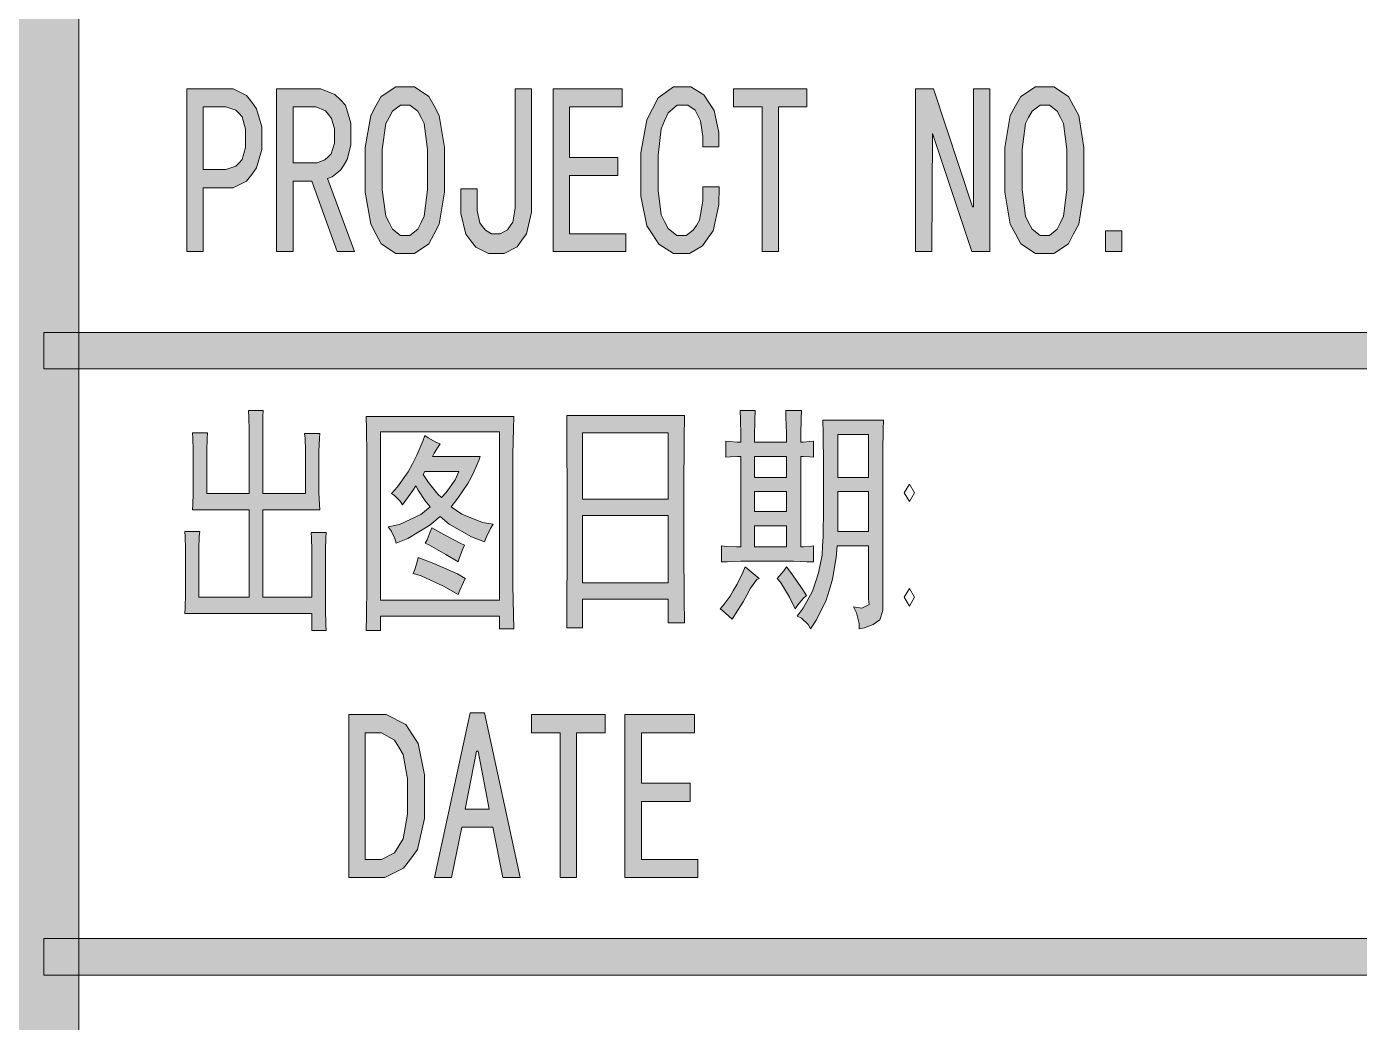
# Model space of a CAD drawing. Header units: millimetres. Extents: x 261 to 114907, y 32 to 1998430.
# Drawn here: x 107676 to 109569, y 1932901 to 1934315 of the extents above; entities that cross this region are included whole.
import ezdxf

# ---------------------------------------------------------------- set-up
doc = ezdxf.new("R2010")
doc.units = ezdxf.units.MM

msp = doc.modelspace()

# ---------------------------------------------------------------- hatches: boundary and pattern name
h = msp.add_hatch(color=0)
h.dxf.hatch_style = 2
h.paths.add_polyline_path([(107750.2, 1928333.3), (107650.3, 1928333.3), (107650.3, 1997229.2), (107750.2, 1997229.2)])
h = msp.add_hatch(color=0)
h.paths.add_polyline_path([(108010.1, 1934155.8), (108010.1, 1934139.9), (108002.8, 1934114), (107995.9, 1934104.6), (107988.5, 1934095.1), (107969.2, 1934085.6), (107956.2, 1934085.6), (107926.9, 1934085.6), (107926.9, 1933995.1), (107903.7, 1933995.1), (107903.7, 1934226.1), (107956.2, 1934226.1), (107969.2, 1934226.1), (107988.5, 1934216.6), (107995.9, 1934207.1), (108002.8, 1934197.6), (108010.1, 1934172.2)])
h.paths.add_polyline_path([(107986.8, 1934155.8), (107986.8, 1934168.8), (107982.1, 1934186.4), (107977.8, 1934191.2), (107973, 1934195.9), (107959.2, 1934200.7), (107950.2, 1934200.7), (107926.9, 1934200.7), (107926.9, 1934111.5), (107950.2, 1934111.5), (107959.2, 1934111.5), (107973, 1934116.2), (107977.8, 1934120.9), (107982.1, 1934125.7), (107986.8, 1934142.9)])
h = msp.add_hatch(color=0)
h.paths.add_polyline_path([(108141.9, 1933995.1), (108117.4, 1933995.1), (108081.2, 1934095.1), (108054.5, 1934095.1), (108054.5, 1933995.1), (108031.2, 1933995.1), (108031.2, 1934226.1), (108082.1, 1934226.1), (108094.1, 1934226.1), (108113.9, 1934218.3), (108121.7, 1934210.6), (108129, 1934202.8), (108136.8, 1934177.4), (108136.8, 1934160.2), (108136.8, 1934146.4), (108131.6, 1934125.7), (108126.4, 1934117.9), (108121.7, 1934110.6), (108110.1, 1934101.1), (108103.2, 1934099)])
h.paths.add_polyline_path([(108113.5, 1934160.2), (108113.5, 1934169.6), (108109.2, 1934184.3), (108104.9, 1934189.9), (108100.6, 1934195.1), (108086.8, 1934200.7), (108076.9, 1934200.7), (108054.5, 1934200.7), (108054.5, 1934120.9), (108082.9, 1934120.9), (108088.9, 1934120.9), (108099.7, 1934125.3), (108104.5, 1934129.6), (108108.8, 1934133.9), (108113.5, 1934149)])
h = msp.add_hatch(color=0)
h.paths.add_polyline_path([(108269.5, 1934111.5), (108269.5, 1934079.6), (108262.2, 1934033.9), (108254.9, 1934020.1), (108247.5, 1934006.3), (108226.8, 1933992.5), (108213.9, 1933992.5), (108200.6, 1933992.5), (108179.9, 1934006.3), (108172.1, 1934020.1), (108164.8, 1934033.9), (108157, 1934079.6), (108157, 1934111.5), (108157, 1934142.9), (108164.8, 1934188.2), (108172.1, 1934202), (108179.9, 1934215.3), (108200.6, 1934229.1), (108213.9, 1934229.1), (108226.8, 1934229.1), (108247.5, 1934215.3), (108254.9, 1934202), (108262.2, 1934188.2), (108269.5, 1934142.9)])
h.paths.add_polyline_path([(108245.4, 1934111.5), (108245.4, 1934139.9), (108240.6, 1934177), (108236.3, 1934185.6), (108231.6, 1934194.6), (108220.4, 1934203.2), (108213.9, 1934203.2), (108207, 1934203.2), (108195.8, 1934194.6), (108191.1, 1934185.6), (108186.3, 1934177), (108181.2, 1934139.9), (108181.2, 1934111.5), (108181.2, 1934083), (108186.3, 1934045.5), (108191.1, 1934036.5), (108195.8, 1934027), (108207, 1934018), (108213.9, 1934018), (108220.4, 1934018), (108231.6, 1934027), (108236.3, 1934036.5), (108240.6, 1934045.5), (108245.4, 1934083)])
h = msp.add_hatch(color=0)
h.dxf.hatch_style = 2
h.paths.add_polyline_path([(108393.2, 1934072.2), (108393.2, 1934051.1), (108386.3, 1934020.5), (108379.4, 1934011.5), (108372.9, 1934002), (108354.4, 1933992.5), (108342.8, 1933992.5), (108332, 1933992.5), (108314.3, 1934001.6), (108307, 1934010.6), (108300.1, 1934019.7), (108292.8, 1934049), (108292.8, 1934069.2), (108292.8, 1934084.3), (108316, 1934084.3), (108316, 1934065.4), (108316, 1934053.3), (108319.9, 1934036.1), (108323.8, 1934030.9), (108327.7, 1934025.7), (108336.3, 1934020.5), (108341.5, 1934020.5), (108348.8, 1934020.5), (108359.1, 1934026.1), (108363, 1934031.7), (108366.5, 1934036.9), (108369.9, 1934056.7), (108369.9, 1934071), (108369.9, 1934226.1), (108393.2, 1934226.1)])
h = msp.add_hatch(color=0)
h.dxf.hatch_style = 2
h.paths.add_polyline_path([(108527.2, 1933995.1), (108423.8, 1933995.1), (108423.8, 1934226.1), (108522, 1934226.1), (108522, 1934200.7), (108447, 1934200.7), (108447, 1934128.7), (108516, 1934128.7), (108516, 1934103.3), (108447, 1934103.3), (108447, 1934020.5), (108527.2, 1934020.5)])
h = msp.add_hatch(color=0)
h.dxf.hatch_style = 2
h.paths.add_polyline_path([(108659.9, 1934086.9), (108659.5, 1934061.5), (108651.3, 1934024.8), (108643.5, 1934014.1), (108636.2, 1934003.3), (108617.7, 1933992.5), (108607.3, 1933992.5), (108594.8, 1933992.5), (108574.2, 1934005.5), (108565.5, 1934018.8), (108556.9, 1934031.7), (108548.3, 1934074), (108548.3, 1934103.3), (108548.3, 1934135.2), (108556.9, 1934182.1), (108565.1, 1934197.6), (108573.3, 1934213.2), (108594.8, 1934229.1), (108608.2, 1934229.1), (108619.4, 1934229.1), (108637.9, 1934217.9), (108645.3, 1934206.7), (108652.6, 1934195.5), (108659.5, 1934164), (108659.1, 1934143.8), (108636.6, 1934143.8), (108636.6, 1934158.4), (108633.2, 1934180.8), (108629.3, 1934188.2), (108625.9, 1934195.9), (108615.1, 1934203.2), (108608.2, 1934203.2), (108600, 1934203.2), (108587.1, 1934192), (108582.3, 1934180.8), (108577.6, 1934169.6), (108572.9, 1934132.1), (108572.9, 1934105.9), (108572.9, 1934081.7), (108577.6, 1934047.3), (108582.3, 1934037.8), (108587.1, 1934027.9), (108599.6, 1934018), (108607.3, 1934018), (108612.9, 1934018), (108622.9, 1934025.3), (108627.6, 1934032.2), (108631.9, 1934039.5), (108636.6, 1934066.6), (108636.6, 1934086.9)])
h = msp.add_hatch(color=0)
h.dxf.hatch_style = 2
h.paths.add_polyline_path([(108784.4, 1934200.7), (108743.9, 1934200.7), (108743.9, 1933995.1), (108720.7, 1933995.1), (108720.7, 1934200.7), (108680.2, 1934200.7), (108680.2, 1934226.1), (108784.4, 1934226.1)])
h = msp.add_hatch(color=0)
h.dxf.hatch_style = 2
h.paths.add_polyline_path([(109044.3, 1933995.1), (109018.9, 1933995.1), (108962.8, 1934162.7), (108962, 1933995.1), (108938.7, 1933995.1), (108938.7, 1934226.1), (108964.1, 1934226.1), (109019.7, 1934058.5), (109021, 1934058.5), (109021, 1934226.1), (109044.3, 1934226.1)])
h = msp.add_hatch(color=0)
h.paths.add_polyline_path([(109177.9, 1934111.5), (109177.9, 1934079.6), (109170.5, 1934033.9), (109163.2, 1934020.1), (109155.9, 1934006.3), (109135.2, 1933992.5), (109122.3, 1933992.5), (109108.9, 1933992.5), (109088.2, 1934006.3), (109080.5, 1934020.1), (109073.2, 1934033.9), (109065.4, 1934079.6), (109065.4, 1934111.5), (109065.4, 1934142.9), (109073.2, 1934188.2), (109080.5, 1934202), (109088.2, 1934215.3), (109108.9, 1934229.1), (109122.3, 1934229.1), (109135.2, 1934229.1), (109155.9, 1934215.3), (109163.2, 1934202), (109170.5, 1934188.2), (109177.9, 1934142.9)])
h.paths.add_polyline_path([(109153.7, 1934111.5), (109153.7, 1934139.9), (109149, 1934177), (109144.7, 1934185.6), (109140, 1934194.6), (109128.8, 1934203.2), (109122.3, 1934203.2), (109115.8, 1934203.2), (109104.2, 1934194.6), (109099.4, 1934185.6), (109094.7, 1934177), (109090, 1934139.9), (109090, 1934111.5), (109090, 1934083), (109094.7, 1934045.5), (109099.4, 1934036.5), (109104.2, 1934027), (109115.8, 1934018), (109122.3, 1934018), (109128.8, 1934018), (109140, 1934027), (109144.7, 1934036.5), (109149, 1934045.5), (109153.7, 1934083)])
h = msp.add_hatch(color=0)
h.dxf.hatch_style = 2
h.paths.add_polyline_path([(109231.7, 1933995.1), (109208.5, 1933995.1), (109208.5, 1934024.8), (109231.7, 1934024.8)])
h = msp.add_hatch(color=0)
h.dxf.hatch_style = 2
h.paths.add_polyline_path([(113706.8, 1933880.1), (113706.8, 1933828.4), (107700.3, 1933828.4), (107700.3, 1933880.1)])
h = msp.add_hatch(color=0)
h.dxf.hatch_style = 2
h.paths.add_polyline_path([(107933, 1933737.9), (107932.5, 1933729.2), (107932.1, 1933712.9), (107932.1, 1933705.5), (107932.1, 1933651.7), (107992, 1933651.7), (107992, 1933731.4), (107992, 1933740.9), (107991.6, 1933759.8), (107991.1, 1933769.3), (108012.2, 1933769.3), (108011.8, 1933761.1), (108011.4, 1933742.2), (108011.4, 1933731.4), (108011.4, 1933651.7), (108072.1, 1933651.7), (108072.1, 1933701.7), (108072.1, 1933712.4), (108071.7, 1933730.1), (108070.8, 1933736.6), (108092.4, 1933736.6), (108092, 1933730.1), (108091.1, 1933711.6), (108091.1, 1933700.4), (108091.1, 1933663.7), (108091.1, 1933653), (108092, 1933635.3), (108092.4, 1933628.4), (108011.4, 1933628.4), (108011.4, 1933504.3), (108081.2, 1933504.3), (108081.2, 1933560.8), (108081.2, 1933571.1), (108080.8, 1933588.8), (108080.3, 1933596.1), (108101.4, 1933596.1), (108101, 1933588.8), (108100.6, 1933572), (108100.6, 1933562.5), (108100.6, 1933501.3), (108100.6, 1933487.9), (108101, 1933465.5), (108101.4, 1933456.9), (108081.2, 1933456.9), (108081.2, 1933481), (107900.6, 1933481), (107901.1, 1933489.2), (107901.9, 1933509), (107901.9, 1933520.2), (107901.9, 1933560.8), (107901.9, 1933572.4), (107901.1, 1933590.5), (107900.6, 1933597.4), (107922.2, 1933597.4), (107921.3, 1933590.5), (107920.9, 1933572.4), (107920.9, 1933560.8), (107920.9, 1933504.3), (107992, 1933504.3), (107992, 1933628.4), (107911.8, 1933628.4), (107912.3, 1933635.3), (107912.7, 1933652.1), (107912.7, 1933662.4), (107912.7, 1933704.2), (107912.7, 1933712.9), (107912.3, 1933730.1), (107911.8, 1933737.9)])
h = msp.add_hatch(color=0)
h.paths.add_polyline_path([(108368.2, 1933761.1), (108367.8, 1933743.9), (108366.9, 1933706.8), (108366.9, 1933686.6), (108366.9, 1933541.8), (108366.9, 1933521.1), (108367.8, 1933479.7), (108368.2, 1933459.5), (108347.9, 1933459.5), (108347.9, 1933477.2), (108178.6, 1933477.2), (108178.6, 1933456.9), (108158.3, 1933456.9), (108158.8, 1933477.6), (108159.2, 1933521.1), (108159.2, 1933543.5), (108159.2, 1933686.6), (108159.2, 1933706.4), (108158.8, 1933743.5), (108158.3, 1933761.1)])
h.paths.add_polyline_path([(108347.9, 1933500), (108347.9, 1933739.2), (108178.6, 1933739.2), (108178.6, 1933500)])
h = msp.add_hatch(color=0)
h.paths.add_polyline_path([(108610.4, 1933762.4), (108609.9, 1933729.2), (108609.5, 1933655.6), (108609.5, 1933615), (108609.5, 1933574.5), (108609.9, 1933500.9), (108610.4, 1933467.7), (108587.1, 1933467.7), (108587.1, 1933501.3), (108465.6, 1933501.3), (108465.6, 1933460.8), (108443.2, 1933460.8), (108443.6, 1933491.8), (108444, 1933565.1), (108444, 1933606.9), (108444, 1933648.7), (108443.6, 1933726.7), (108443.2, 1933762.4)])
h.paths.add_polyline_path([(108587.1, 1933524.6), (108587.1, 1933620.2), (108465.6, 1933620.2), (108465.6, 1933524.6)])
h.paths.add_polyline_path([(108587.1, 1933643.5), (108587.1, 1933737.9), (108465.6, 1933737.9), (108465.6, 1933643.5)])
h = msp.add_hatch(color=0)
h.paths.add_polyline_path([(108690.5, 1933724.5), (108690.5, 1933734.8), (108690.1, 1933756.8), (108689.6, 1933769.3), (108710.8, 1933769.3), (108710.3, 1933755.5), (108709.9, 1933733.1), (108709.9, 1933724.5), (108755.6, 1933724.5), (108755.6, 1933737.4), (108754.7, 1933759.8), (108754.3, 1933769.3), (108776.7, 1933769.3), (108776.3, 1933757.7), (108775.8, 1933735.3), (108775.8, 1933724.5), (108779.3, 1933724.5), (108788.3, 1933725.4), (108793.9, 1933725.8), (108793.9, 1933703), (108788.8, 1933703.4), (108779.7, 1933704.2), (108775.8, 1933704.2), (108775.8, 1933575.8), (108779.7, 1933575.8), (108788.8, 1933576.3), (108793.9, 1933577.1), (108793.9, 1933554.3), (108784.4, 1933554.7), (108765.5, 1933555.6), (108756.4, 1933555.6), (108701.7, 1933555.6), (108690.5, 1933555.6), (108671.1, 1933554.7), (108662.9, 1933554.3), (108662.9, 1933577.1), (108670.7, 1933576.3), (108684.5, 1933575.8), (108690.5, 1933575.8), (108690.5, 1933704.2), (108685.8, 1933704.2), (108675.4, 1933703.4), (108669.4, 1933703), (108669.4, 1933725.8), (108674.6, 1933725.4), (108685.3, 1933724.5)])
h.paths.add_polyline_path([(108755.6, 1933674.5), (108755.6, 1933704.2), (108709.9, 1933704.2), (108709.9, 1933674.5)])
h.paths.add_polyline_path([(108755.6, 1933575.8), (108755.6, 1933605.6), (108709.9, 1933605.6), (108709.9, 1933575.8)])
h.paths.add_polyline_path([(108755.6, 1933625.8), (108755.6, 1933654.3), (108709.9, 1933654.3), (108709.9, 1933625.8)])
h = msp.add_hatch(color=0)
h.paths.add_polyline_path([(108850.8, 1933490.5), (108862.4, 1933488.8), (108872.8, 1933494), (108871.9, 1933501.3), (108871.9, 1933577.1), (108827.5, 1933577.1), (108826.2, 1933560.8), (108820.6, 1933529.7), (108816.3, 1933515.1), (108811.6, 1933500), (108798.2, 1933472.4), (108789.6, 1933459.5), (108786.2, 1933465.5), (108776.7, 1933474.6), (108770.7, 1933477.2), (108779.3, 1933488.8), (108792.2, 1933512.9), (108796.5, 1933525.8), (108800.8, 1933538.8), (108806, 1933564.2), (108806.4, 1933577.1), (108807.3, 1933590.1), (108808.1, 1933631.9), (108808.1, 1933661.2), (108808.1, 1933690.9), (108807.7, 1933737.9), (108806.9, 1933755.5), (108893, 1933755.5), (108892.6, 1933742.6), (108892.2, 1933711.6), (108892.2, 1933693.5), (108892.2, 1933494.8), (108892.2, 1933485.3), (108887.9, 1933472.4), (108883.1, 1933469), (108878.4, 1933465.5), (108866.3, 1933460.8), (108858.6, 1933459.5), (108858.6, 1933466.8), (108854.7, 1933482.3)])
h.paths.add_polyline_path([(108871.9, 1933674.5), (108871.9, 1933735.3), (108828.4, 1933735.3), (108828.4, 1933674.5)])
h.paths.add_polyline_path([(108871.9, 1933597.4), (108871.9, 1933654.3), (108828.4, 1933654.3), (108828.4, 1933597.4)])
h = msp.add_hatch(color=0)
h.paths.add_polyline_path([(108263.5, 1933721.9), (108260.5, 1933717.6), (108254.9, 1933709), (108252.7, 1933704.2), (108320.3, 1933704.2), (108318.2, 1933698.2), (108311.7, 1933683.1), (108307.4, 1933674.5), (108302.7, 1933665.9), (108288.5, 1933644.8), (108279, 1933632.7), (108294.1, 1933622.4), (108323.8, 1933610.3), (108338.9, 1933608.2), (108335, 1933602.1), (108329, 1933589.2), (108326.4, 1933582.7), (108307.9, 1933590.1), (108276.4, 1933608.2), (108263.5, 1933618.9), (108248.8, 1933606.4), (108217.4, 1933587.5), (108201, 1933581), (108199.3, 1933587.5), (108193.7, 1933598.7), (108189.8, 1933604.3), (108205.7, 1933607.7), (108235.9, 1933621.9), (108249.2, 1933632.7), (108242.4, 1933641.3), (108232, 1933656.4), (108229, 1933662.4), (108224.7, 1933655.6), (108214.8, 1933642.2), (108210, 1933635.3), (108206.6, 1933640.5), (108198.8, 1933648.7), (108194.5, 1933651.7), (108203.1, 1933661.2), (108218.2, 1933682.3), (108224.3, 1933693.9), (108230.3, 1933706), (108238.9, 1933725.8), (108241.5, 1933734), (108246.2, 1933730.5), (108257.4, 1933724.5)])
h.paths.add_polyline_path([(108239.3, 1933678.4), (108247.1, 1933667.2), (108260, 1933650.8), (108265.6, 1933646.1), (108272.1, 1933653), (108284.6, 1933671.1), (108290.2, 1933682.7), (108241.5, 1933682.7)])
h = msp.add_hatch(color=0)
h.dxf.hatch_style = 2
h.paths.add_polyline_path([(108251.4, 1933603), (108268.6, 1933593.5), (108291.9, 1933581), (108297.9, 1933578.4), (108295.8, 1933573.2), (108291, 1933560.8), (108288.9, 1933554.3), (108271.7, 1933565.1), (108248.4, 1933578.4), (108242.4, 1933581), (108244.9, 1933585.7), (108249.2, 1933596.9)])
h = msp.add_hatch(color=0)
h.dxf.hatch_style = 2
h.paths.add_polyline_path([(108232, 1933560.8), (108254.4, 1933552.1), (108288, 1933537.5), (108299.2, 1933531), (108296.6, 1933525.8), (108291.5, 1933514.2), (108288.9, 1933508.2), (108268.2, 1933519.8), (108236.3, 1933534.5), (108225.1, 1933537.9), (108227.3, 1933543.5), (108230.7, 1933554.7)])
h = msp.add_hatch(color=0)
h.dxf.hatch_style = 2
h.paths.add_polyline_path([(108716.8, 1933531), (108713.3, 1933529.3), (108704.3, 1933517.2), (108699.1, 1933507.3), (108694, 1933497.8), (108683.2, 1933480.6), (108678.4, 1933473.3), (108673.3, 1933477.6), (108664.7, 1933485.3), (108661.2, 1933487.9), (108665.5, 1933492.7), (108675.4, 1933506), (108680.2, 1933514.2), (108685.3, 1933522.8), (108693.5, 1933539.2), (108696.5, 1933547.4)])
h = msp.add_hatch(color=0)
h.dxf.hatch_style = 2
h.paths.add_polyline_path([(108767.6, 1933487.9), (108759.5, 1933504.3), (108747, 1933525.8), (108742.2, 1933531), (108745.2, 1933534), (108751.7, 1933541.8), (108755.6, 1933547.4), (108761.6, 1933539.2), (108775.8, 1933519), (108783.6, 1933506.9), (108779.7, 1933503), (108771.5, 1933493.5)])
h = msp.add_hatch(color=0)
h.paths.add_polyline_path([(108241.1, 1933221.2), (108241.1, 1933190.2), (108231.1, 1933145.8), (108221.2, 1933132.4), (108211.3, 1933119.5), (108185, 1933106.1), (108168.2, 1933106.1), (108133.8, 1933106.1), (108133.8, 1933337.5), (108168.2, 1933337.5), (108186.8, 1933337.5), (108214.8, 1933323.7), (108223.4, 1933310.4), (108232.4, 1933296.6), (108241.1, 1933252.2)])
h.paths.add_polyline_path([(108216.9, 1933221.2), (108216.9, 1933246.2), (108210.9, 1933281.1), (108204.9, 1933291.4), (108198.4, 1933301.3), (108180.3, 1933311.7), (108168.2, 1933311.7), (108157, 1933311.7), (108157, 1933132), (108168.2, 1933132), (108180.3, 1933132), (108198.4, 1933141.5), (108204.9, 1933151.4), (108210.9, 1933161.3), (108216.9, 1933196.2)])
h = msp.add_hatch(color=0)
h.paths.add_polyline_path([(108377.2, 1933106.1), (108352.7, 1933106.1), (108338.4, 1933177.7), (108294.1, 1933177.7), (108279.8, 1933106.1), (108255.3, 1933106.1), (108306.1, 1933340.1), (108326.4, 1933340.1)])
h.paths.add_polyline_path([(108333.3, 1933203.5), (108317.3, 1933285.8), (108315.2, 1933285.8), (108298.8, 1933203.5)])
h = msp.add_hatch(color=0)
h.dxf.hatch_style = 2
h.paths.add_polyline_path([(108497.9, 1933311.7), (108457, 1933311.7), (108457, 1933106.1), (108433.7, 1933106.1), (108433.7, 1933311.7), (108393.2, 1933311.7), (108393.2, 1933337.5), (108497.9, 1933337.5)])
h = msp.add_hatch(color=0)
h.dxf.hatch_style = 2
h.paths.add_polyline_path([(108629.3, 1933106.1), (108525.9, 1933106.1), (108525.9, 1933337.5), (108624.6, 1933337.5), (108624.6, 1933311.7), (108549.6, 1933311.7), (108549.6, 1933240.1), (108618.5, 1933240.1), (108618.5, 1933214.3), (108549.6, 1933214.3), (108549.6, 1933132), (108629.3, 1933132)])
h = msp.add_hatch(color=0)
h.dxf.hatch_style = 2
h.paths.add_polyline_path([(113706.8, 1933019.5), (113706.8, 1932967.8), (107700.3, 1932967.8), (107700.3, 1933019.5)])

# ---------------------------------------------------------------- linework, layer by layer
at = {"color": 0, "lineweight": 0}
for points in [[(107750.2, 1928333.3), (107650.3, 1928333.3), (107650.3, 1997229.2), (107750.2, 1997229.2)], [(108010.1, 1934155.8), (108010.1, 1934139.9), (108002.8, 1934114), (107995.9, 1934104.6), (107988.5, 1934095.1), (107969.2, 1934085.6), (107956.2, 1934085.6), (107926.9, 1934085.6), (107926.9, 1933995.1), (107903.7, 1933995.1), (107903.7, 1934226.1), (107956.2, 1934226.1), (107969.2, 1934226.1), (107988.5, 1934216.6), (107995.9, 1934207.1), (108002.8, 1934197.6), (108010.1, 1934172.2)], [(108141.9, 1933995.1), (108117.4, 1933995.1), (108081.2, 1934095.1), (108054.5, 1934095.1), (108054.5, 1933995.1), (108031.2, 1933995.1), (108031.2, 1934226.1), (108082.1, 1934226.1), (108094.1, 1934226.1), (108113.9, 1934218.3), (108121.7, 1934210.6), (108129, 1934202.8), (108136.8, 1934177.4), (108136.8, 1934160.2), (108136.8, 1934146.4), (108131.6, 1934125.7), (108126.4, 1934117.9), (108121.7, 1934110.6), (108110.1, 1934101.1), (108103.2, 1934099)], [(108269.5, 1934111.5), (108269.5, 1934079.6), (108262.2, 1934033.9), (108254.9, 1934020.1), (108247.5, 1934006.3), (108226.8, 1933992.5), (108213.9, 1933992.5), (108200.6, 1933992.5), (108179.9, 1934006.3), (108172.1, 1934020.1), (108164.8, 1934033.9), (108157, 1934079.6), (108157, 1934111.5), (108157, 1934142.9), (108164.8, 1934188.2), (108172.1, 1934202), (108179.9, 1934215.3), (108200.6, 1934229.1), (108213.9, 1934229.1), (108226.8, 1934229.1), (108247.5, 1934215.3), (108254.9, 1934202), (108262.2, 1934188.2), (108269.5, 1934142.9)], [(108393.2, 1934072.2), (108393.2, 1934051.1), (108386.3, 1934020.5), (108379.4, 1934011.5), (108372.9, 1934002), (108354.4, 1933992.5), (108342.8, 1933992.5), (108332, 1933992.5), (108314.3, 1934001.6), (108307, 1934010.6), (108300.1, 1934019.7), (108292.8, 1934049), (108292.8, 1934069.2), (108292.8, 1934084.3), (108316, 1934084.3), (108316, 1934065.4), (108316, 1934053.3), (108319.9, 1934036.1), (108323.8, 1934030.9), (108327.7, 1934025.7), (108336.3, 1934020.5), (108341.5, 1934020.5), (108348.8, 1934020.5), (108359.1, 1934026.1), (108363, 1934031.7), (108366.5, 1934036.9), (108369.9, 1934056.7), (108369.9, 1934071), (108369.9, 1934226.1), (108393.2, 1934226.1)], [(108527.2, 1933995.1), (108423.8, 1933995.1), (108423.8, 1934226.1), (108522, 1934226.1), (108522, 1934200.7), (108447, 1934200.7), (108447, 1934128.7), (108516, 1934128.7), (108516, 1934103.3), (108447, 1934103.3), (108447, 1934020.5), (108527.2, 1934020.5)], [(108659.9, 1934086.9), (108659.5, 1934061.5), (108651.3, 1934024.8), (108643.5, 1934014.1), (108636.2, 1934003.3), (108617.7, 1933992.5), (108607.3, 1933992.5), (108594.8, 1933992.5), (108574.2, 1934005.5), (108565.5, 1934018.8), (108556.9, 1934031.7), (108548.3, 1934074), (108548.3, 1934103.3), (108548.3, 1934135.2), (108556.9, 1934182.1), (108565.1, 1934197.6), (108573.3, 1934213.2), (108594.8, 1934229.1), (108608.2, 1934229.1), (108619.4, 1934229.1), (108637.9, 1934217.9), (108645.3, 1934206.7), (108652.6, 1934195.5), (108659.5, 1934164), (108659.1, 1934143.8), (108636.6, 1934143.8), (108636.6, 1934158.4), (108633.2, 1934180.8), (108629.3, 1934188.2), (108625.9, 1934195.9), (108615.1, 1934203.2), (108608.2, 1934203.2), (108600, 1934203.2), (108587.1, 1934192), (108582.3, 1934180.8), (108577.6, 1934169.6), (108572.9, 1934132.1), (108572.9, 1934105.9), (108572.9, 1934081.7), (108577.6, 1934047.3), (108582.3, 1934037.8), (108587.1, 1934027.9), (108599.6, 1934018), (108607.3, 1934018), (108612.9, 1934018), (108622.9, 1934025.3), (108627.6, 1934032.2), (108631.9, 1934039.5), (108636.6, 1934066.6), (108636.6, 1934086.9)], [(108784.4, 1934200.7), (108743.9, 1934200.7), (108743.9, 1933995.1), (108720.7, 1933995.1), (108720.7, 1934200.7), (108680.2, 1934200.7), (108680.2, 1934226.1), (108784.4, 1934226.1)], [(109044.3, 1933995.1), (109018.9, 1933995.1), (108962.8, 1934162.7), (108962, 1933995.1), (108938.7, 1933995.1), (108938.7, 1934226.1), (108964.1, 1934226.1), (109019.7, 1934058.5), (109021, 1934058.5), (109021, 1934226.1), (109044.3, 1934226.1)], [(109177.9, 1934111.5), (109177.9, 1934079.6), (109170.5, 1934033.9), (109163.2, 1934020.1), (109155.9, 1934006.3), (109135.2, 1933992.5), (109122.3, 1933992.5), (109108.9, 1933992.5), (109088.2, 1934006.3), (109080.5, 1934020.1), (109073.2, 1934033.9), (109065.4, 1934079.6), (109065.4, 1934111.5), (109065.4, 1934142.9), (109073.2, 1934188.2), (109080.5, 1934202), (109088.2, 1934215.3), (109108.9, 1934229.1), (109122.3, 1934229.1), (109135.2, 1934229.1), (109155.9, 1934215.3), (109163.2, 1934202), (109170.5, 1934188.2), (109177.9, 1934142.9)], [(107986.8, 1934155.8), (107986.8, 1934168.8), (107982.1, 1934186.4), (107977.8, 1934191.2), (107973, 1934195.9), (107959.2, 1934200.7), (107950.2, 1934200.7), (107926.9, 1934200.7), (107926.9, 1934111.5), (107950.2, 1934111.5), (107959.2, 1934111.5), (107973, 1934116.2), (107977.8, 1934120.9), (107982.1, 1934125.7), (107986.8, 1934142.9)], [(108113.5, 1934160.2), (108113.5, 1934169.6), (108109.2, 1934184.3), (108104.9, 1934189.9), (108100.6, 1934195.1), (108086.8, 1934200.7), (108076.9, 1934200.7), (108054.5, 1934200.7), (108054.5, 1934120.9), (108082.9, 1934120.9), (108088.9, 1934120.9), (108099.7, 1934125.3), (108104.5, 1934129.6), (108108.8, 1934133.9), (108113.5, 1934149)], [(108245.4, 1934111.5), (108245.4, 1934139.9), (108240.6, 1934177), (108236.3, 1934185.6), (108231.6, 1934194.6), (108220.4, 1934203.2), (108213.9, 1934203.2), (108207, 1934203.2), (108195.8, 1934194.6), (108191.1, 1934185.6), (108186.3, 1934177), (108181.2, 1934139.9), (108181.2, 1934111.5), (108181.2, 1934083), (108186.3, 1934045.5), (108191.1, 1934036.5), (108195.8, 1934027), (108207, 1934018), (108213.9, 1934018), (108220.4, 1934018), (108231.6, 1934027), (108236.3, 1934036.5), (108240.6, 1934045.5), (108245.4, 1934083)], [(109153.7, 1934111.5), (109153.7, 1934139.9), (109149, 1934177), (109144.7, 1934185.6), (109140, 1934194.6), (109128.8, 1934203.2), (109122.3, 1934203.2), (109115.8, 1934203.2), (109104.2, 1934194.6), (109099.4, 1934185.6), (109094.7, 1934177), (109090, 1934139.9), (109090, 1934111.5), (109090, 1934083), (109094.7, 1934045.5), (109099.4, 1934036.5), (109104.2, 1934027), (109115.8, 1934018), (109122.3, 1934018), (109128.8, 1934018), (109140, 1934027), (109144.7, 1934036.5), (109149, 1934045.5), (109153.7, 1934083)], [(109231.7, 1933995.1), (109208.5, 1933995.1), (109208.5, 1934024.8), (109231.7, 1934024.8)], [(113706.8, 1933880.1), (113706.8, 1933828.4), (107700.3, 1933828.4), (107700.3, 1933880.1)], [(107933, 1933737.9), (107932.5, 1933729.2), (107932.1, 1933712.9), (107932.1, 1933705.5), (107932.1, 1933651.7), (107992, 1933651.7), (107992, 1933731.4), (107992, 1933740.9), (107991.6, 1933759.8), (107991.1, 1933769.3), (108012.2, 1933769.3), (108011.8, 1933761.1), (108011.4, 1933742.2), (108011.4, 1933731.4), (108011.4, 1933651.7), (108072.1, 1933651.7), (108072.1, 1933701.7), (108072.1, 1933712.4), (108071.7, 1933730.1), (108070.8, 1933736.6), (108092.4, 1933736.6), (108092, 1933730.1), (108091.1, 1933711.6), (108091.1, 1933700.4), (108091.1, 1933663.7), (108091.1, 1933653), (108092, 1933635.3), (108092.4, 1933628.4), (108011.4, 1933628.4), (108011.4, 1933504.3), (108081.2, 1933504.3), (108081.2, 1933560.8), (108081.2, 1933571.1), (108080.8, 1933588.8), (108080.3, 1933596.1), (108101.4, 1933596.1), (108101, 1933588.8), (108100.6, 1933572), (108100.6, 1933562.5), (108100.6, 1933501.3), (108100.6, 1933487.9), (108101, 1933465.5), (108101.4, 1933456.9), (108081.2, 1933456.9), (108081.2, 1933481), (107900.6, 1933481), (107901.1, 1933489.2), (107901.9, 1933509), (107901.9, 1933520.2), (107901.9, 1933560.8), (107901.9, 1933572.4), (107901.1, 1933590.5), (107900.6, 1933597.4), (107922.2, 1933597.4), (107921.3, 1933590.5), (107920.9, 1933572.4), (107920.9, 1933560.8), (107920.9, 1933504.3), (107992, 1933504.3), (107992, 1933628.4), (107911.8, 1933628.4), (107912.3, 1933635.3), (107912.7, 1933652.1), (107912.7, 1933662.4), (107912.7, 1933704.2), (107912.7, 1933712.9), (107912.3, 1933730.1), (107911.8, 1933737.9)], [(108368.2, 1933761.1), (108367.8, 1933743.9), (108366.9, 1933706.8), (108366.9, 1933686.6), (108366.9, 1933541.8), (108366.9, 1933521.1), (108367.8, 1933479.7), (108368.2, 1933459.5), (108347.9, 1933459.5), (108347.9, 1933477.2), (108178.6, 1933477.2), (108178.6, 1933456.9), (108158.3, 1933456.9), (108158.8, 1933477.6), (108159.2, 1933521.1), (108159.2, 1933543.5), (108159.2, 1933686.6), (108159.2, 1933706.4), (108158.8, 1933743.5), (108158.3, 1933761.1)], [(108610.4, 1933762.4), (108609.9, 1933729.2), (108609.5, 1933655.6), (108609.5, 1933615), (108609.5, 1933574.5), (108609.9, 1933500.9), (108610.4, 1933467.7), (108587.1, 1933467.7), (108587.1, 1933501.3), (108465.6, 1933501.3), (108465.6, 1933460.8), (108443.2, 1933460.8), (108443.6, 1933491.8), (108444, 1933565.1), (108444, 1933606.9), (108444, 1933648.7), (108443.6, 1933726.7), (108443.2, 1933762.4)], [(108690.5, 1933724.5), (108690.5, 1933734.8), (108690.1, 1933756.8), (108689.6, 1933769.3), (108710.8, 1933769.3), (108710.3, 1933755.5), (108709.9, 1933733.1), (108709.9, 1933724.5), (108755.6, 1933724.5), (108755.6, 1933737.4), (108754.7, 1933759.8), (108754.3, 1933769.3), (108776.7, 1933769.3), (108776.3, 1933757.7), (108775.8, 1933735.3), (108775.8, 1933724.5), (108779.3, 1933724.5), (108788.3, 1933725.4), (108793.9, 1933725.8), (108793.9, 1933703), (108788.8, 1933703.4), (108779.7, 1933704.2), (108775.8, 1933704.2), (108775.8, 1933575.8), (108779.7, 1933575.8), (108788.8, 1933576.3), (108793.9, 1933577.1), (108793.9, 1933554.3), (108784.4, 1933554.7), (108765.5, 1933555.6), (108756.4, 1933555.6), (108701.7, 1933555.6), (108690.5, 1933555.6), (108671.1, 1933554.7), (108662.9, 1933554.3), (108662.9, 1933577.1), (108670.7, 1933576.3), (108684.5, 1933575.8), (108690.5, 1933575.8), (108690.5, 1933704.2), (108685.8, 1933704.2), (108675.4, 1933703.4), (108669.4, 1933703), (108669.4, 1933725.8), (108674.6, 1933725.4), (108685.3, 1933724.5)], [(108347.9, 1933500), (108347.9, 1933739.2), (108178.6, 1933739.2), (108178.6, 1933500)], [(108850.8, 1933490.5), (108862.4, 1933488.8), (108872.8, 1933494), (108871.9, 1933501.3), (108871.9, 1933577.1), (108827.5, 1933577.1), (108826.2, 1933560.8), (108820.6, 1933529.7), (108816.3, 1933515.1), (108811.6, 1933500), (108798.2, 1933472.4), (108789.6, 1933459.5), (108786.2, 1933465.5), (108776.7, 1933474.6), (108770.7, 1933477.2), (108779.3, 1933488.8), (108792.2, 1933512.9), (108796.5, 1933525.8), (108800.8, 1933538.8), (108806, 1933564.2), (108806.4, 1933577.1), (108807.3, 1933590.1), (108808.1, 1933631.9), (108808.1, 1933661.2), (108808.1, 1933690.9), (108807.7, 1933737.9), (108806.9, 1933755.5), (108893, 1933755.5), (108892.6, 1933742.6), (108892.2, 1933711.6), (108892.2, 1933693.5), (108892.2, 1933494.8), (108892.2, 1933485.3), (108887.9, 1933472.4), (108883.1, 1933469), (108878.4, 1933465.5), (108866.3, 1933460.8), (108858.6, 1933459.5), (108858.6, 1933466.8), (108854.7, 1933482.3)], [(108263.5, 1933721.9), (108260.5, 1933717.6), (108254.9, 1933709), (108252.7, 1933704.2), (108320.3, 1933704.2), (108318.2, 1933698.2), (108311.7, 1933683.1), (108307.4, 1933674.5), (108302.7, 1933665.9), (108288.5, 1933644.8), (108279, 1933632.7), (108294.1, 1933622.4), (108323.8, 1933610.3), (108338.9, 1933608.2), (108335, 1933602.1), (108329, 1933589.2), (108326.4, 1933582.7), (108307.9, 1933590.1), (108276.4, 1933608.2), (108263.5, 1933618.9), (108248.8, 1933606.4), (108217.4, 1933587.5), (108201, 1933581), (108199.3, 1933587.5), (108193.7, 1933598.7), (108189.8, 1933604.3), (108205.7, 1933607.7), (108235.9, 1933621.9), (108249.2, 1933632.7), (108242.4, 1933641.3), (108232, 1933656.4), (108229, 1933662.4), (108224.7, 1933655.6), (108214.8, 1933642.2), (108210, 1933635.3), (108206.6, 1933640.5), (108198.8, 1933648.7), (108194.5, 1933651.7), (108203.1, 1933661.2), (108218.2, 1933682.3), (108224.3, 1933693.9), (108230.3, 1933706), (108238.9, 1933725.8), (108241.5, 1933734), (108246.2, 1933730.5), (108257.4, 1933724.5)], [(108587.1, 1933643.5), (108587.1, 1933737.9), (108465.6, 1933737.9), (108465.6, 1933643.5)], [(108871.9, 1933674.5), (108871.9, 1933735.3), (108828.4, 1933735.3), (108828.4, 1933674.5)], [(108755.6, 1933674.5), (108755.6, 1933704.2), (108709.9, 1933704.2), (108709.9, 1933674.5)], [(108239.3, 1933678.4), (108247.1, 1933667.2), (108260, 1933650.8), (108265.6, 1933646.1), (108272.1, 1933653), (108284.6, 1933671.1), (108290.2, 1933682.7), (108241.5, 1933682.7)], [(108930.1, 1933664.6), (108922.8, 1933652.5), (108930.1, 1933640), (108937.4, 1933652.5)], [(108755.6, 1933625.8), (108755.6, 1933654.3), (108709.9, 1933654.3), (108709.9, 1933625.8)], [(108871.9, 1933597.4), (108871.9, 1933654.3), (108828.4, 1933654.3), (108828.4, 1933597.4)], [(108587.1, 1933524.6), (108587.1, 1933620.2), (108465.6, 1933620.2), (108465.6, 1933524.6)], [(108251.4, 1933603), (108268.6, 1933593.5), (108291.9, 1933581), (108297.9, 1933578.4), (108295.8, 1933573.2), (108291, 1933560.8), (108288.9, 1933554.3), (108271.7, 1933565.1), (108248.4, 1933578.4), (108242.4, 1933581), (108244.9, 1933585.7), (108249.2, 1933596.9)], [(108755.6, 1933575.8), (108755.6, 1933605.6), (108709.9, 1933605.6), (108709.9, 1933575.8)], [(108232, 1933560.8), (108254.4, 1933552.1), (108288, 1933537.5), (108299.2, 1933531), (108296.6, 1933525.8), (108291.5, 1933514.2), (108288.9, 1933508.2), (108268.2, 1933519.8), (108236.3, 1933534.5), (108225.1, 1933537.9), (108227.3, 1933543.5), (108230.7, 1933554.7)], [(108716.8, 1933531), (108713.3, 1933529.3), (108704.3, 1933517.2), (108699.1, 1933507.3), (108694, 1933497.8), (108683.2, 1933480.6), (108678.4, 1933473.3), (108673.3, 1933477.6), (108664.7, 1933485.3), (108661.2, 1933487.9), (108665.5, 1933492.7), (108675.4, 1933506), (108680.2, 1933514.2), (108685.3, 1933522.8), (108693.5, 1933539.2), (108696.5, 1933547.4)], [(108767.6, 1933487.9), (108759.5, 1933504.3), (108747, 1933525.8), (108742.2, 1933531), (108745.2, 1933534), (108751.7, 1933541.8), (108755.6, 1933547.4), (108761.6, 1933539.2), (108775.8, 1933519), (108783.6, 1933506.9), (108779.7, 1933503), (108771.5, 1933493.5)], [(108930.1, 1933516.8), (108922.8, 1933504.3), (108930.1, 1933491.8), (108937.4, 1933504.3)], [(108241.1, 1933221.2), (108241.1, 1933190.2), (108231.1, 1933145.8), (108221.2, 1933132.4), (108211.3, 1933119.5), (108185, 1933106.1), (108168.2, 1933106.1), (108133.8, 1933106.1), (108133.8, 1933337.5), (108168.2, 1933337.5), (108186.8, 1933337.5), (108214.8, 1933323.7), (108223.4, 1933310.4), (108232.4, 1933296.6), (108241.1, 1933252.2)], [(108377.2, 1933106.1), (108352.7, 1933106.1), (108338.4, 1933177.7), (108294.1, 1933177.7), (108279.8, 1933106.1), (108255.3, 1933106.1), (108306.1, 1933340.1), (108326.4, 1933340.1)], [(108497.9, 1933311.7), (108457, 1933311.7), (108457, 1933106.1), (108433.7, 1933106.1), (108433.7, 1933311.7), (108393.2, 1933311.7), (108393.2, 1933337.5), (108497.9, 1933337.5)], [(108629.3, 1933106.1), (108525.9, 1933106.1), (108525.9, 1933337.5), (108624.6, 1933337.5), (108624.6, 1933311.7), (108549.6, 1933311.7), (108549.6, 1933240.1), (108618.5, 1933240.1), (108618.5, 1933214.3), (108549.6, 1933214.3), (108549.6, 1933132), (108629.3, 1933132)], [(108216.9, 1933221.2), (108216.9, 1933246.2), (108210.9, 1933281.1), (108204.9, 1933291.4), (108198.4, 1933301.3), (108180.3, 1933311.7), (108168.2, 1933311.7), (108157, 1933311.7), (108157, 1933132), (108168.2, 1933132), (108180.3, 1933132), (108198.4, 1933141.5), (108204.9, 1933151.4), (108210.9, 1933161.3), (108216.9, 1933196.2)], [(108333.3, 1933203.5), (108317.3, 1933285.8), (108315.2, 1933285.8), (108298.8, 1933203.5)], [(113706.8, 1933019.5), (113706.8, 1932967.8), (107700.3, 1932967.8), (107700.3, 1933019.5)]]:
    msp.add_lwpolyline(points, close=True, dxfattribs=at)

doc.saveas('drawing.dxf')
